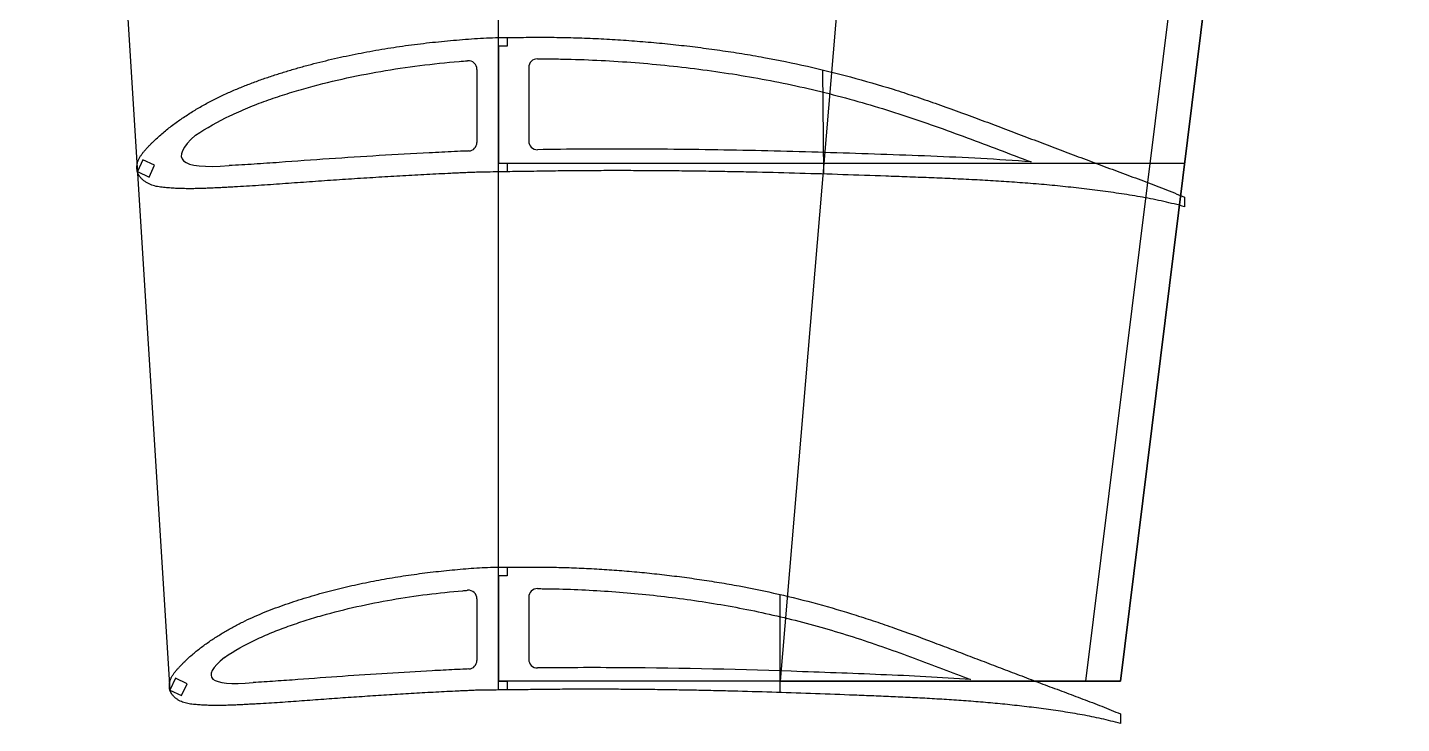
# Model space of a CAD drawing. Header units: millimetres. Extents: x -11497 to 404, y -3854 to 414.
# Drawn here: x -6564.1 to -6245.6, y -1656.2 to -1495 of the extents above; entities that cross this region are included whole.
import ezdxf

# ---------------------------------------------------------------- set-up
doc = ezdxf.new("R2010")
doc.units = ezdxf.units.MM
doc.layers.add('7', color=1, linetype='Continuous')
doc.layers.add('剖面线层', color=2, linetype='Continuous', lineweight=25)
doc.layers.add('细线层', color=4, linetype='Continuous', lineweight=25)

msp = doc.modelspace()

# ---------------------------------------------------------------- linework, layer by layer
for p, q in [((-6454.8793, -1499.3194), (-6454.8793, -1497.3365)), ((-6452.8793, -1499.3194), (-6454.8793, -1499.3194)), ((-6452.8793, -1497.3194), (-6452.8793, -1499.3194)), ((-6459.8793, -1504.6911), (-6459.8793, -1521.5965)), ((-6447.8793, -1504.253), (-6447.8793, -1521.2971)), ((-6454.8793, -1528.4381), (-6454.8793, -1526.4381)), ((-6454.8793, -1526.4381), (-6452.8793, -1526.4381)), ((-6452.8793, -1526.4381), (-6452.8793, -1528.4041)), ((-6454.8793, -1622.0069), (-6454.8793, -1620.0247)), ((-6452.8793, -1620.0069), (-6452.8793, -1622.0069)), ((-6452.8793, -1622.0069), (-6454.8793, -1622.0069)), ((-6447.8793, -1626.9693), (-6447.8793, -1641.3419)), ((-6459.8793, -1627.3394), (-6459.8793, -1641.5822)), ((-6454.8793, -1648.4381), (-6454.8793, -1646.4381)), ((-6454.8793, -1646.4381), (-6452.8793, -1646.4381)), ((-6452.8793, -1646.4381), (-6452.8793, -1648.4124))]:
    msp.add_line(p, q)
at = {"color": 7, "linetype": 'Continuous', "lineweight": 25}
for p, q in [((-6525.0885, -1519.9558), (-6525.0883, -1519.956)), ((-6537.3215, -1525.6478), (-6538.5893, -1528.3667)), ((-6538.5893, -1528.3667), (-6535.8704, -1529.6346)), ((-6534.6026, -1526.9157), (-6537.3215, -1525.6478)), ((-6535.8704, -1529.6346), (-6534.6026, -1526.9157)), ((-6295.8714, -1534.3202), (-6295.8685, -1536.5156)), ((-6518.3939, -1640.8817), (-6518.3935, -1640.882)), ((-6529.7758, -1645.7366), (-6531.0436, -1648.4555)), ((-6527.0569, -1647.0044), (-6529.7758, -1645.7366)), ((-6531.0436, -1648.4555), (-6528.3247, -1649.7234)), ((-6528.3247, -1649.7234), (-6527.0569, -1647.0044)), ((-6511.7779, -1646.7137), (-6511.7795, -1646.7138)), ((-6310.7663, -1654.0007), (-6310.7627, -1656.2061))]:
    msp.add_line(p, q, dxfattribs=at)
for centre, start, end in [((-6461.8793, -1504.6911), 0, 94.496354), ((-6445.8793, -1504.253), 90.096453, 180), ((-6461.8793, -1521.5965), 272.302083, 360), ((-6445.8793, -1521.2971), 180, 270.923656), ((-6461.8793, -1627.3394), 0, 94.699744), ((-6445.8793, -1626.9693), 89.686792, 180), ((-6461.8793, -1641.5822), 272.593728, 360), ((-6445.8793, -1641.3419), 180, 270.708374)]:
    msp.add_arc(centre, 2, start, end)
for points, knots in [([(-6295.8685, -1536.5156), (-6296.667, -1536.2838), (-6298.2777, -1535.869), (-6300.7042, -1535.2925), (-6303.1446, -1534.7781), (-6305.5943, -1534.3133), (-6308.0518, -1533.8929), (-6310.5146, -1533.508), (-6312.9813, -1533.1507), (-6315.4511, -1532.8167), (-6317.9233, -1532.5041), (-6321.2227, -1532.1142), (-6325.352, -1531.6774), (-6330.3137, -1531.2281), (-6335.2799, -1530.8419), (-6340.2497, -1530.516), (-6345.222, -1530.2397), (-6350.1958, -1530.0034), (-6355.1704, -1529.7964), (-6360.1455, -1529.6079), (-6366.779, -1529.3681), (-6375.0709, -1529.0803), (-6385.0225, -1528.7732), (-6393.3174, -1528.5627), (-6399.9545, -1528.4251), (-6404.9331, -1528.3372), (-6409.9124, -1528.2645), (-6414.8926, -1528.2108), (-6419.8735, -1528.1721), (-6424.8553, -1528.1525), (-6429.838, -1528.1514), (-6434.8215, -1528.1732), (-6438.9753, -1528.2077), (-6442.2987, -1528.246), (-6444.7914, -1528.281), (-6446.869, -1528.315), (-6448.5311, -1528.3456), (-6450.1933, -1528.3686), (-6452.2711, -1528.3949), (-6453.9338, -1528.419), (-6455.695, -1528.4547), (-6457.09, -1528.476), (-6458.9499, -1528.5105), (-6460.3448, -1528.5449), (-6461.7395, -1528.5953), (-6463.1335, -1528.6611), (-6464.5276, -1528.7257), (-6466.3868, -1528.8078), (-6468.7103, -1528.9221), (-6471.4987, -1529.0635), (-6474.287, -1529.2103), (-6478.0046, -1529.4167), (-6481.7221, -1529.6347), (-6485.4392, -1529.8667), (-6488.2269, -1530.0456), (-6491.0145, -1530.2301), (-6493.8019, -1530.4196), (-6496.5892, -1530.6138), (-6499.3765, -1530.812), (-6502.1637, -1531.0125), (-6504.9511, -1531.2133), (-6507.7389, -1531.4111), (-6510.5274, -1531.6006), (-6513.3168, -1531.7775), (-6515.6424, -1531.9099), (-6517.5032, -1532.0095), (-6518.8991, -1532.0813), (-6520.295, -1532.1505), (-6521.6912, -1532.215), (-6523.0879, -1532.2706), (-6524.485, -1532.3143), (-6525.8826, -1532.3348), (-6527.2805, -1532.3348), (-6528.678, -1532.3026), (-6530.0748, -1532.2459), (-6531.4693, -1532.1472), (-6532.8615, -1532.0204), (-6534.2464, -1531.8216), (-6535.3669, -1531.4845), (-6536.2032, -1531.071), (-6536.6984, -1530.7635), (-6537.0694, -1530.4817), (-6537.4282, -1530.1847), (-6537.7573, -1529.854), (-6538.0129, -1529.5366), (-6538.1487, -1529.3479), (-6538.2437, -1529.2016), (-6538.3303, -1529.0503), (-6538.4073, -1528.8937), (-6538.475, -1528.733), (-6538.5404, -1528.5719), (-6538.5948, -1528.4073), (-6538.6275, -1528.2369), (-6538.6523, -1528.0651), (-6538.6704, -1527.8918), (-6538.6823, -1527.7179), (-6538.6919, -1527.4853), (-6538.6974, -1527.1938), (-6538.6672, -1526.9036), (-6538.6432, -1526.6727), (-6538.613, -1526.5008), (-6538.5719, -1526.3311), (-6538.5091, -1526.1071), (-6538.4132, -1525.8321), (-6538.2692, -1525.5137), (-6538.0562, -1525.0992), (-6537.7457, -1524.6059), (-6537.3324, -1524.042), (-6536.8882, -1523.5021), (-6536.4227, -1522.9806), (-6535.9406, -1522.4745), (-6535.451, -1521.9756), (-6534.7901, -1521.3186), (-6533.9454, -1520.5163), (-6532.903, -1519.5845), (-6531.828, -1518.6908), (-6530.7279, -1517.8281), (-6529.23, -1516.7187), (-6527.3057, -1515.4043), (-6524.9334, -1513.9241), (-6522.501, -1512.545), (-6520.0171, -1511.2613), (-6517.4854, -1510.075), (-6514.9147, -1508.9763), (-6512.3152, -1507.9482), (-6509.6895, -1506.9892), (-6507.0437, -1506.0883), (-6504.3789, -1505.2451), (-6501.6985, -1504.4541), (-6499.0048, -1503.7101), (-6496.2995, -1503.0102), (-6493.5834, -1502.354), (-6490.8575, -1501.7412), (-6487.2109, -1500.9807), (-6482.6326, -1500.1331), (-6478.0327, -1499.4174), (-6474.3429, -1498.9181), (-6471.571, -1498.5813), (-6468.7955, -1498.2783), (-6466.017, -1498.007), (-6463.2352, -1497.7754), (-6460.4526, -1497.5584), (-6457.6671, -1497.3856), (-6455.808, -1497.3365), (-6454.8793, -1497.3365)], [0, 0, 0, 0, 0.00737426, 0.01474851, 0.02212277, 0.02949703, 0.03687129, 0.04424554, 0.0516198, 0.05899406, 0.06636831, 0.07374257, 0.08849108, 0.1032396, 0.11798811, 0.13273663, 0.14748514, 0.16223365, 0.17698217, 0.19173068, 0.2064792, 0.23597622, 0.26547325, 0.29497028, 0.3097188, 0.32446731, 0.33921582, 0.35396434, 0.36871285, 0.38346137, 0.39820988, 0.41295839, 0.42770691, 0.43508116, 0.44245542, 0.44982968, 0.45351681, 0.45720394, 0.46457819, 0.47195245, 0.47195245, 0.48020319, 0.48432856, 0.48845394, 0.49257931, 0.49670468, 0.50083005, 0.50495542, 0.51320616, 0.52145691, 0.52970765, 0.53795839, 0.55445988, 0.56271062, 0.57096137, 0.57921211, 0.58746285, 0.59571359, 0.60396434, 0.61221508, 0.62046582, 0.62871657, 0.63696731, 0.64521805, 0.6534688, 0.65759417, 0.66171954, 0.66584491, 0.66997028, 0.67409565, 0.67822102, 0.6823464, 0.68647177, 0.69059714, 0.69472251, 0.69884788, 0.70297325, 0.70709862, 0.711224, 0.71328668, 0.71534937, 0.71638071, 0.71741205, 0.71947474, 0.72050608, 0.72102175, 0.72153742, 0.7220531, 0.72256877, 0.72308444, 0.72360011, 0.72411578, 0.72463145, 0.72514712, 0.7256628, 0.72617847, 0.72669414, 0.72772548, 0.72875682, 0.7292725, 0.72978817, 0.73030384, 0.73081951, 0.73185085, 0.7328822, 0.73391354, 0.73597622, 0.73803891, 0.7401016, 0.74216428, 0.74422697, 0.74628965, 0.74835234, 0.75247771, 0.75660308, 0.76072845, 0.76485383, 0.7689792, 0.77722994, 0.78548068, 0.79373143, 0.80198217, 0.81023291, 0.81848365, 0.8267344, 0.83498514, 0.84323588, 0.85148663, 0.85973737, 0.86798811, 0.87623886, 0.8844896, 0.89274034, 0.90099108, 0.91749257, 0.93399406, 0.9422448, 0.95049554, 0.95874629, 0.96699703, 0.97524777, 0.98349851, 0.99174926, 1, 1, 1, 1]), ([(-6454.8793, -1497.3365), (-6454.0215, -1497.3283), (-6452.3059, -1497.3158), (-6449.7328, -1497.2895), (-6447.1596, -1497.2524), (-6444.5862, -1497.2521), (-6442.013, -1497.2672), (-6438.5822, -1497.3272), (-6435.1526, -1497.4287), (-6431.7247, -1497.579), (-6428.2981, -1497.7571), (-6424.0183, -1498.0382), (-6418.8889, -1498.4615), (-6413.7675, -1498.9737), (-6408.6555, -1499.5712), (-6403.5544, -1500.2563), (-6398.4661, -1501.0309), (-6391.703, -1502.1951), (-6383.295, -1503.903), (-6373.3007, -1506.3757), (-6365.0615, -1508.7681), (-6358.531, -1510.8767), (-6352.0376, -1513.0974), (-6345.5918, -1515.4524), (-6339.1674, -1517.8644), (-6334.3542, -1519.687), (-6329.5412, -1521.5097), (-6324.7274, -1523.3307), (-6319.9111, -1525.145), (-6315.8938, -1526.647), (-6312.6775, -1527.8418), (-6310.2636, -1528.7334), (-6307.8495, -1529.6246), (-6305.4376, -1530.5216), (-6303.0318, -1531.4351), (-6300.633, -1532.367), (-6298.2451, -1533.3263), (-6296.6595, -1533.9814), (-6295.8714, -1534.3202)], [0, 0, 0, 0, 0.015625, 0.03125, 0.046875, 0.0625, 0.078125, 0.09375, 0.125, 0.140625, 0.15625, 0.1875, 0.21875, 0.25, 0.28125, 0.3125, 0.34375, 0.375, 0.4375, 0.5, 0.5625, 0.59375, 0.625, 0.6875, 0.71875, 0.75, 0.78125, 0.8125, 0.84375, 0.875, 0.890625, 0.90625, 0.921875, 0.9375, 0.953125, 0.96875, 0.984375, 1, 1, 1, 1]), ([(-6525.0883, -1519.956), (-6522.5311, -1518.2473), (-6519.8779, -1516.7551), (-6515.777, -1514.7896), (-6514.3896, -1514.1804), (-6511.5857, -1513.0277), (-6510.1691, -1512.4844), (-6507.3105, -1511.4551), (-6505.8694, -1510.9672), (-6502.9648, -1510.0416), (-6501.5002, -1509.6032), (-6497.0887, -1508.3524), (-6494.1292, -1507.6041), (-6488.1762, -1506.2644), (-6485.1827, -1505.6734), (-6479.1643, -1504.6355), (-6476.1379, -1504.1878), (-6470.0781, -1503.428), (-6467.0424, -1503.112), (-6463.3462, -1502.8026), (-6462.6913, -1502.7488), (-6462.0361, -1502.6973)], [0, 0, 0, 0, 0.125, 0.125, 0.1875, 0.1875, 0.25, 0.25, 0.3125, 0.3125, 0.375, 0.375, 0.5, 0.5, 0.625, 0.625, 0.75, 0.75, 0.875, 0.875, 0.901916741, 0.901916741, 0.901916741, 0.901916741]), ([(-6445.8826, -1502.253), (-6444.9078, -1502.2514), (-6443.9334, -1502.2555), (-6441.639, -1502.2737), (-6440.3197, -1502.296), (-6433.7265, -1502.4495), (-6428.4638, -1502.7185), (-6417.9614, -1503.5382), (-6412.7217, -1504.0877), (-6402.2649, -1505.4661), (-6397.048, -1506.2965), (-6389.2438, -1507.8005), (-6386.6466, -1508.3441), (-6381.4859, -1509.5141), (-6378.9192, -1510.1409), (-6373.8114, -1511.4744), (-6371.2705, -1512.1808), (-6366.2138, -1513.6718), (-6363.6984, -1514.4574), (-6356.1872, -1516.9216), (-6351.2259, -1518.7069), (-6343.8085, -1521.4609), (-6341.3399, -1522.3909), (-6336.4048, -1524.2572), (-6333.9379, -1525.1924), (-6331.4707, -1526.1263)], [0.070694357, 0.070694357, 0.070694357, 0.070694357, 0.09375, 0.09375, 0.125, 0.125, 0.25, 0.25, 0.375, 0.375, 0.5, 0.5, 0.5625, 0.5625, 0.625, 0.625, 0.6875, 0.6875, 0.75, 0.75, 0.875, 0.875, 0.9375, 0.9375, 1, 1, 1, 1]), ([(-6461.7989, -1523.5949), (-6461.9384, -1523.6005), (-6462.0779, -1523.6063), (-6463.1849, -1523.6546), (-6464.1521, -1523.7021), (-6467.0545, -1523.8323), (-6468.9888, -1523.9281), (-6474.7914, -1524.2248), (-6478.6587, -1524.4408), (-6486.3911, -1524.9106), (-6490.2562, -1525.1634), (-6497.9849, -1525.6953), (-6501.8483, -1525.9777), (-6507.6439, -1526.391), (-6509.576, -1526.5259), (-6513.4413, -1526.7754), (-6515.3747, -1526.8877), (-6517.3087, -1526.9905)], [0.70087281, 0.70087281, 0.70087281, 0.70087281, 0.703125, 0.703125, 0.71875, 0.71875, 0.75, 0.75, 0.8125, 0.8125, 0.875, 0.875, 0.9375, 0.9375, 0.96875, 0.96875, 1, 1, 1, 1]), ([(-6331.4707, -1526.1263), (-6339.201, -1525.5063), (-6346.9422, -1525.1236), (-6358.5592, -1524.6592), (-6362.4322, -1524.5199), (-6370.1784, -1524.2457), (-6374.0518, -1524.1136), (-6385.6732, -1523.7469), (-6393.4232, -1523.5454), (-6408.927, -1523.2603), (-6416.6788, -1523.1739), (-6431.5694, -1523.1383), (-6438.7083, -1523.1817), (-6445.847, -1523.2968)], [0, 0, 0, 0, 0.125, 0.125, 0.1875, 0.1875, 0.25, 0.25, 0.375, 0.375, 0.5, 0.5, 0.615117322, 0.615117322, 0.615117322, 0.615117322]), ([(-6310.7627, -1656.2061), (-6311.4898, -1655.9998), (-6312.953, -1655.6206), (-6315.1582, -1655.0982), (-6317.3742, -1654.6276), (-6319.5983, -1654.2008), (-6321.8286, -1653.8124), (-6324.0633, -1653.4554), (-6326.3012, -1653.1231), (-6328.5415, -1652.8126), (-6330.7837, -1652.5217), (-6333.7758, -1652.1592), (-6337.5199, -1651.7523), (-6342.0175, -1651.3332), (-6346.5182, -1650.9712), (-6351.0212, -1650.6632), (-6355.5256, -1650.3999), (-6360.0306, -1650.1721), (-6364.5358, -1649.9705), (-6369.0409, -1649.7858), (-6375.0473, -1649.5492), (-6382.5546, -1649.2654), (-6391.5647, -1648.9593), (-6399.0758, -1648.7453), (-6405.087, -1648.6017), (-6409.5968, -1648.5076), (-6414.1081, -1648.4272), (-6418.6211, -1648.3645), (-6423.136, -1648.3148), (-6427.6529, -1648.2828), (-6432.172, -1648.267), (-6436.6935, -1648.2727), (-6440.4635, -1648.2918), (-6443.4807, -1648.3168), (-6445.7444, -1648.3405), (-6447.6313, -1648.3673), (-6449.1412, -1648.3891), (-6450.6514, -1648.3997), (-6452.5397, -1648.4076), (-6454.0509, -1648.4227), (-6455.6517, -1648.4525), (-6456.9198, -1648.4636), (-6458.6108, -1648.4844), (-6459.8792, -1648.5098), (-6461.1473, -1648.5543), (-6462.4148, -1648.6172), (-6463.6826, -1648.6781), (-6465.3735, -1648.7536), (-6467.4869, -1648.861), (-6470.0236, -1648.9929), (-6472.5608, -1649.1292), (-6475.9439, -1649.3214), (-6479.3278, -1649.5241), (-6482.712, -1649.7399), (-6485.2504, -1649.906), (-6487.7891, -1650.0774), (-6490.3279, -1650.2532), (-6492.8669, -1650.4334), (-6495.4061, -1650.6178), (-6497.9456, -1650.8037), (-6500.4854, -1650.9899), (-6503.0259, -1651.1736), (-6505.5672, -1651.35), (-6508.1096, -1651.5145), (-6510.2294, -1651.6377), (-6511.9257, -1651.7307), (-6513.1981, -1651.7979), (-6514.4707, -1651.8629), (-6515.7436, -1651.9231), (-6517.0169, -1651.9752), (-6518.2907, -1652.0167), (-6519.565, -1652.0356), (-6520.8396, -1652.0366), (-6522.1138, -1652.007), (-6523.3875, -1651.9561), (-6524.6589, -1651.865), (-6525.9286, -1651.7504), (-6527.1906, -1651.562), (-6528.2091, -1651.242), (-6528.9654, -1650.8521), (-6529.4135, -1650.5659), (-6529.7471, -1650.3025), (-6530.0702, -1650.0267), (-6530.3643, -1649.7187), (-6530.5907, -1649.4238), (-6530.7094, -1649.2478), (-6530.7918, -1649.1117), (-6530.8666, -1648.9711), (-6530.9328, -1648.8263), (-6530.9903, -1648.6778), (-6531.0429, -1648.5279), (-6531.0835, -1648.3743), (-6531.1041, -1648.2169), (-6531.1189, -1648.0588), (-6531.1292, -1647.9), (-6531.135, -1647.7411), (-6531.1395, -1647.5288), (-6531.1456, -1647.263), (-6531.1198, -1646.9982), (-6531.1056, -1646.7866), (-6531.0825, -1646.629), (-6531.0486, -1646.4733), (-6530.9963, -1646.2676), (-6530.9145, -1646.0147), (-6530.7872, -1645.7225), (-6530.5988, -1645.3414), (-6530.3201, -1644.8887), (-6529.9473, -1644.3713), (-6529.5455, -1643.8764), (-6529.1231, -1643.3988), (-6528.6846, -1642.9363), (-6528.2396, -1642.4799), (-6527.6381, -1641.8795), (-6526.8696, -1641.1461), (-6525.9211, -1640.294), (-6524.9423, -1639.4772), (-6523.9409, -1638.6884), (-6522.577, -1637.6741), (-6520.8239, -1636.4733), (-6518.6631, -1635.1198), (-6516.4465, -1633.8602), (-6514.1834, -1632.6867), (-6511.8761, -1631.6032), (-6509.5334, -1630.5995), (-6507.165, -1629.6594), (-6504.772, -1628.7841), (-6502.3614, -1627.9604), (-6499.9332, -1627.1905), (-6497.4912, -1626.4676), (-6495.0372, -1625.7879), (-6492.5729, -1625.1484), (-6490.099, -1624.5489), (-6487.6164, -1623.9889), (-6484.2956, -1623.2942), (-6480.1271, -1622.5201), (-6475.9401, -1621.8658), (-6472.5823, -1621.4094), (-6470.0601, -1621.1019), (-6467.5352, -1620.8243), (-6465.0078, -1620.5769), (-6462.4781, -1620.3634), (-6459.948, -1620.1641), (-6457.4146, -1620.0207), (-6455.7236, -1620.0041), (-6454.8793, -1620.0247)], [0, 0, 0, 0, 0.00737426, 0.01474851, 0.02212277, 0.02949703, 0.03687129, 0.04424554, 0.0516198, 0.05899406, 0.06636831, 0.07374257, 0.08849108, 0.1032396, 0.11798811, 0.13273663, 0.14748514, 0.16223365, 0.17698217, 0.19173068, 0.2064792, 0.23597622, 0.26547325, 0.29497028, 0.3097188, 0.32446731, 0.33921582, 0.35396434, 0.36871285, 0.38346137, 0.39820988, 0.41295839, 0.42770691, 0.43508116, 0.44245542, 0.44982968, 0.45351681, 0.45720394, 0.46457819, 0.47195245, 0.47195245, 0.48020319, 0.48432856, 0.48845394, 0.49257931, 0.49670468, 0.50083005, 0.50495542, 0.51320616, 0.52145691, 0.52970765, 0.53795839, 0.55445988, 0.56271062, 0.57096137, 0.57921211, 0.58746285, 0.59571359, 0.60396434, 0.61221508, 0.62046582, 0.62871657, 0.63696731, 0.64521805, 0.6534688, 0.65759417, 0.66171954, 0.66584491, 0.66997028, 0.67409565, 0.67822102, 0.6823464, 0.68647177, 0.69059714, 0.69472251, 0.69884788, 0.70297325, 0.70709862, 0.711224, 0.71328668, 0.71534937, 0.71638071, 0.71741205, 0.71947474, 0.72050608, 0.72102175, 0.72153742, 0.7220531, 0.72256877, 0.72308444, 0.72360011, 0.72411578, 0.72463145, 0.72514712, 0.7256628, 0.72617847, 0.72669414, 0.72772548, 0.72875682, 0.7292725, 0.72978817, 0.73030384, 0.73081951, 0.73185085, 0.7328822, 0.73391354, 0.73597622, 0.73803891, 0.7401016, 0.74216428, 0.74422697, 0.74628965, 0.74835234, 0.75247771, 0.75660308, 0.76072845, 0.76485383, 0.7689792, 0.77722994, 0.78548068, 0.79373143, 0.80198217, 0.81023291, 0.81848365, 0.8267344, 0.83498514, 0.84323588, 0.85148663, 0.85973737, 0.86798811, 0.87623886, 0.8844896, 0.89274034, 0.90099108, 0.91749257, 0.93399406, 0.9422448, 0.95049554, 0.95874629, 0.96699703, 0.97524777, 0.98349851, 0.99174926, 1, 1, 1, 1]), ([(-6454.8793, -1620.0247), (-6454.1013, -1620.0147), (-6452.5454, -1620.0048), (-6450.2115, -1619.9896), (-6447.8778, -1619.9613), (-6445.5437, -1619.9698), (-6443.2099, -1619.9901), (-6440.0986, -1620.0556), (-6436.9883, -1620.1568), (-6433.8798, -1620.3038), (-6430.7726, -1620.4751), (-6426.8918, -1620.7425), (-6422.2408, -1621.1411), (-6417.5974, -1621.6201), (-6412.9627, -1622.177), (-6408.3381, -1622.8126), (-6403.7254, -1623.529), (-6397.5949, -1624.6044), (-6389.9739, -1626.1765), (-6380.9163, -1628.4467), (-6373.4503, -1630.6391), (-6367.533, -1632.5692), (-6361.65, -1634.6015), (-6355.8106, -1636.7555), (-6349.9905, -1638.9606), (-6345.6302, -1640.627), (-6341.27, -1642.2936), (-6336.9091, -1643.9582), (-6332.5461, -1645.6176), (-6328.9071, -1646.9917), (-6325.9937, -1648.0854), (-6323.8075, -1648.9025), (-6321.6206, -1649.7179), (-6319.4357, -1650.5386), (-6317.2561, -1651.373), (-6315.0828, -1652.2239), (-6312.918, -1653.0965), (-6311.4814, -1653.6943), (-6310.7663, -1654.0007)], [0, 0, 0, 0, 0.015625, 0.03125, 0.046875, 0.0625, 0.078125, 0.09375, 0.125, 0.140625, 0.15625, 0.1875, 0.21875, 0.25, 0.28125, 0.3125, 0.34375, 0.375, 0.4375, 0.5, 0.5625, 0.59375, 0.625, 0.6875, 0.71875, 0.75, 0.78125, 0.8125, 0.84375, 0.875, 0.890625, 0.90625, 0.921875, 0.9375, 0.953125, 0.96875, 0.984375, 1, 1, 1, 1]), ([(-6518.3935, -1640.882), (-6516.0809, -1639.3434), (-6513.6815, -1637.9991), (-6509.9721, -1636.2297), (-6508.7172, -1635.6813), (-6506.1819, -1634.6414), (-6504.9008, -1634.1514), (-6502.3158, -1633.2229), (-6501.0128, -1632.782), (-6498.3863, -1631.9463), (-6497.0619, -1631.5501), (-6493.0756, -1630.4202), (-6490.4012, -1629.7436), (-6485.0216, -1628.5318), (-6482.3162, -1627.9969), (-6476.8771, -1627.0567), (-6474.1422, -1626.6503), (-6468.6666, -1625.961), (-6465.9237, -1625.6742), (-6462.7985, -1625.409), (-6462.4208, -1625.3772), (-6462.0431, -1625.3461)], [0, 0, 0, 0, 0.125, 0.125, 0.1875, 0.1875, 0.25, 0.25, 0.3125, 0.3125, 0.375, 0.375, 0.5, 0.5, 0.625, 0.625, 0.75, 0.75, 0.875, 0.875, 0.892178742, 0.892178742, 0.892178742, 0.892178742]), ([(-6445.8683, -1624.9693), (-6445.3647, -1624.9721), (-6444.8611, -1624.9763), (-6443.1867, -1624.9928), (-6442.0168, -1625.0148), (-6438.5088, -1625.1039), (-6436.1727, -1625.1938), (-6431.5059, -1625.4375), (-6429.1752, -1625.5906), (-6422.1907, -1626.1415), (-6417.5446, -1626.6302), (-6408.2729, -1627.8488), (-6403.6472, -1628.5786), (-6396.7274, -1629.8955), (-6394.422, -1630.3712), (-6389.8396, -1631.3944), (-6387.5603, -1631.9424), (-6380.757, -1633.6917), (-6376.267, -1634.9972), (-6367.3738, -1637.8733), (-6362.9704, -1639.4434), (-6354.2009, -1642.6971), (-6349.8327, -1644.3748), (-6345.4622, -1646.0451)], [0.080311748, 0.080311748, 0.080311748, 0.080311748, 0.09375, 0.09375, 0.125, 0.125, 0.1875, 0.1875, 0.25, 0.25, 0.375, 0.375, 0.5, 0.5, 0.5625, 0.5625, 0.625, 0.625, 0.75, 0.75, 0.875, 0.875, 1, 1, 1, 1]), ([(-6461.7888, -1643.5802), (-6462.0226, -1643.5908), (-6462.2564, -1643.6019), (-6463.3556, -1643.6557), (-6464.2211, -1643.6951), (-6466.8178, -1643.8156), (-6468.5482, -1643.9074), (-6477.2004, -1644.3648), (-6484.1177, -1644.8034), (-6494.4895, -1645.5331), (-6497.9459, -1645.791), (-6503.1311, -1646.1672), (-6504.8597, -1646.29), (-6508.3179, -1646.5172), (-6510.0477, -1646.6195), (-6511.7779, -1646.7137)], [0.698904424, 0.698904424, 0.698904424, 0.698904424, 0.703125, 0.703125, 0.71875, 0.71875, 0.75, 0.75, 0.875, 0.875, 0.9375, 0.9375, 0.96875, 0.96875, 1, 1, 1, 1]), ([(-6345.4622, -1646.0451), (-6352.3822, -1645.5175), (-6359.3119, -1645.1836), (-6369.7098, -1644.7523), (-6373.1762, -1644.6172), (-6380.1094, -1644.3539), (-6383.5762, -1644.2277), (-6400.9127, -1643.6436), (-6414.7916, -1643.341), (-6432.138, -1643.2639), (-6435.6073, -1643.2662), (-6440.8114, -1643.2934), (-6442.5461, -1643.3063), (-6444.8054, -1643.3293), (-6445.33, -1643.3353), (-6445.8546, -1643.3417)], [0, 0, 0, 0, 0.125, 0.125, 0.1875, 0.1875, 0.25, 0.25, 0.5, 0.5, 0.5625, 0.5625, 0.59375, 0.59375, 0.603200247, 0.603200247, 0.603200247, 0.603200247])]:
    msp.add_open_spline(points, degree=3, knots=knots, dxfattribs=at)
for points in [[(-6525.0885, -1519.9558), (-6531.3736, -1525.5281), (-6528.7814, -1527.8731), (-6517.3118, -1526.9907)], [(-6517.3087, -1526.9905), (-6517.3097, -1526.9906), (-6517.3108, -1526.9906), (-6517.3118, -1526.9907)], [(-6518.3939, -1640.8817), (-6524.1542, -1645.6373), (-6521.9494, -1647.5814), (-6511.7795, -1646.7138)]]:
    msp.add_open_spline(points, degree=3, dxfattribs=at)
at = {"layer": '7'}
for p, q in [((-6454.8793, -1499.3194), (-6454.8793, -1526.4381)), ((-6379.5023, -1528.9455), (-6379.7129, -1504.8121)), ((-6454.8793, -1622.0069), (-6454.8793, -1646.4381)), ((-6389.6067, -1649.0298), (-6389.6067, -1626.328))]:
    msp.add_line(p, q, dxfattribs=at)
at = {"layer": '剖面线层'}
for p, q in [((-6564.0536, -1123.0664), (-6531.0436, -1648.4555)), ((-6454.8793, -1646.4381), (-6454.8793, -1121.4381)), ((-6245.6006, -1121.4381), (-6310.7658, -1646.4381)), ((-6454.8793, -1526.4381), (-6295.8689, -1526.4381)), ((-6310.7658, -1646.4381), (-6454.8793, -1646.4381))]:
    msp.add_line(p, q, dxfattribs=at)
at = {"layer": '细线层'}
for p, q in [((-6345.3999, -1121.4381), (-6389.6067, -1646.4381)), ((-6253.6634, -1121.4381), (-6318.8279, -1646.4381)), ((-6310.7665, -1646.4381), (-6245.602, -1121.4381)), ((-6379.5023, -1526.4381), (-6295.8689, -1526.4381)), ((-6389.6067, -1646.4381), (-6310.7665, -1646.4381))]:
    msp.add_line(p, q, dxfattribs=at)

doc.saveas('drawing.dxf')
